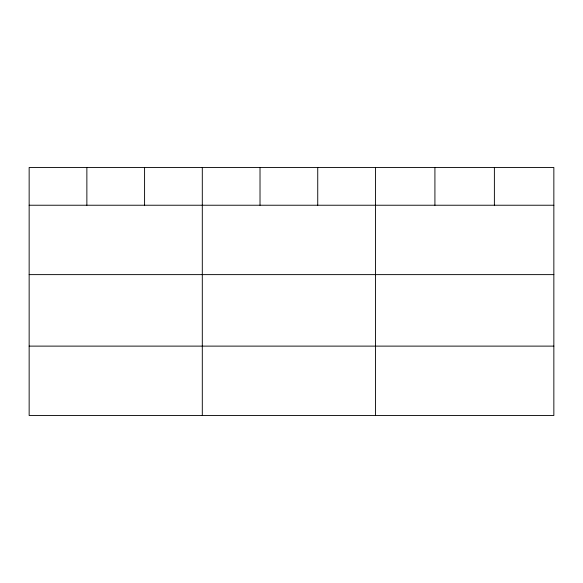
<?xml version="1.0" encoding="UTF-8"?>
<svg xmlns="http://www.w3.org/2000/svg" width="583" height="583" viewBox="0 0 583 583"><rect width="100%" height="100%" fill="white"/><g stroke="black" fill="none" stroke-linecap="round" stroke-linejoin="round"><path stroke-width="0.87" d="M553.85 205.231L553.85 415.511L29.15 415.511L29.15 167.489L553.85 167.489L553.85 205.231L29.15 205.231M29.15 274.622L553.85 274.622M29.15 346.12L553.85 346.12M494.384 167.489L494.384 205.231M434.918 167.489L434.918 205.231M375.452 167.489L375.452 415.511M317.735 167.489L317.735 205.231M260.018 167.489L260.018 205.231M202.301 167.489L202.301 415.511M144.584 167.489L144.584 205.231M86.867 167.489L86.867 205.231"/></g></svg>
